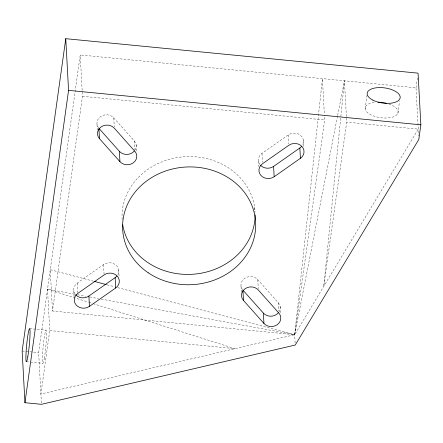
<?xml version="1.0" encoding="UTF-8"?>
<svg xmlns="http://www.w3.org/2000/svg" width="443" height="443" viewBox="0 0 443 443"><rect width="100%" height="100%" fill="white"/><g stroke="black" fill="none" stroke-linecap="round" stroke-linejoin="round"><path stroke-width="0.33" stroke-dasharray="2.21 1.66" d="M346.387 116.62L344.449 80.787L323.761 286.339L346.686 122.13L346.426 117.306M295.132 342.976L294.684 334.709L322.432 78.632L324.37 114.466M41.387 402.936L38.663 352.639L80.233 54.943L416.005 87.786L418.618 136.018M74.684 294.196L47.523 289.196L49.76 330.539L40.9 393.982L294.684 334.709L418.247 129.129L346.686 122.13M337.527 116.094L294.684 334.709L52.484 311.014L82.47 96.281L80.233 54.943M101.165 299.075L294.684 334.709L324.669 119.975L324.409 115.152M365.148 108.851L367.097 94.874M397.836 113.386L399.514 101.403M416.005 87.786L417.494 77.143M337.66 115.413L344.449 80.787M74.978 293.847A9.43 8.345 -3.1 0 1 77.309 283.011L103.551 264.587A9.43 8.345 -3.1 0 1 115.512 264.715A9.43 8.345 -3.1 0 1 117.556 275.125M260.008 164.669A9.43 8.345 -3.1 0 1 262.007 153.372L288.255 134.954A9.43 8.345 -3.1 0 1 300.21 135.076A9.43 8.345 -3.1 0 1 302.253 145.487M82.47 96.281L324.669 119.975M29.587 328.573L46.1 330.19M49.76 330.539L234.973 348.658L92.903 303.588M22.15 351.022L38.663 352.639M26.37 361.704L29.808 362.042M30.495 362.108L42.882 363.321M77.398 294.695L85.549 296.195M89.619 296.948L98.451 298.571M93.661 281.222L50.247 269.671L52.484 311.014M107.018 284.777L114.36 286.732M117.7 287.618L294.684 334.709M47.523 289.196L88.301 302.132M88.96 302.336L92.249 303.383M98.545 127.889A9.43 8.345 -3.1 0 1 100.794 116.426A9.43 8.345 -3.1 0 1 113.779 117.882L134.24 140.874A9.43 8.345 -3.1 0 1 135.01 150.116M242.554 289.683A9.43 8.345 -3.1 0 1 244.796 278.215A9.43 8.345 -3.1 0 1 257.787 279.677L278.248 302.669A9.43 8.345 -3.1 0 1 279.012 311.905M303.389 140.204L303.76 147.093M288.255 134.954L288.736 143.909M280.153 306.622L280.524 313.517M278.248 302.669L278.697 310.936M262.007 153.372L262.494 162.332M258.468 161.152L258.767 166.662M254.631 207.468L254.891 212.291M257.787 279.677L258.269 288.637M241.014 286.161L241.346 292.363M136.145 144.833L136.516 151.722M134.24 140.874L134.727 149.834M113.779 117.882L114.266 126.842M118.691 269.842L119.101 277.418M97.006 124.367L97.305 129.882M103.551 264.587L104.077 274.234M77.309 283.011L77.83 292.657M73.765 290.785L74.103 296.987M122.124 219.54A66.577 58.897 -3.1 0 1 185.274 156.695A66.577 58.897 -3.1 0 1 255.074 212.125M388.882 104A16.646 7.647 7.9 0 1 394.237 116.487A16.646 7.647 7.9 0 1 368.194 113.142A16.646 7.647 7.9 0 1 375.592 102.289M44.294 358.465A16.646 1.323 -84.4 0 0 46.393 330.749A16.646 1.323 -84.4 0 0 42.794 351.05A16.646 1.323 -84.4 0 0 44.294 358.465"/><path stroke-width="0.66" d="M65.763 38.685L22.15 351.022L24.946 402.698L41.465 404.315L295.243 345.042L418.807 139.467L420.85 124.826L418.054 73.145L65.763 38.685L68.56 90.361L24.946 402.698M75.67 294.745A9.43 8.345 -3.1 0 0 88.905 296.04L115.147 277.617A9.43 8.345 -3.1 0 0 116.874 276.044M260.761 165.521A9.43 8.345 -3.1 0 0 273.602 166.402L299.85 147.979A9.43 8.345 -3.1 0 0 301.578 146.406M89.464 306.373L115.706 287.956A9.43 8.345 -3.1 0 0 117.345 276.222A9.43 8.345 -3.1 0 0 104.111 274.926L77.868 293.344A9.43 8.345 -3.1 0 0 76.229 305.077A9.43 8.345 -3.1 0 0 89.464 306.373L88.905 296.04M274.162 176.735L300.409 158.317A9.43 8.345 -3.1 0 0 302.048 146.583A9.43 8.345 -3.1 0 0 288.814 145.287L262.566 163.711A9.43 8.345 -3.1 0 0 260.927 175.445A9.43 8.345 -3.1 0 0 274.162 176.735L273.602 166.402M68.56 90.361L420.85 124.826M94.326 281.399L106.348 284.6M98.905 128.32L119.372 151.312L119.931 161.651A9.43 8.345 -3.1 0 0 133.166 162.941A9.43 8.345 -3.1 0 0 134.799 151.213L114.338 128.221A9.43 8.345 -3.1 0 0 101.104 126.925A9.43 8.345 -3.1 0 0 99.47 138.659L119.931 161.651M242.914 290.115L263.375 313.107L263.934 323.44A9.43 8.345 -3.1 0 0 277.168 324.736A9.43 8.345 -3.1 0 0 278.808 313.002L258.347 290.015A9.43 8.345 -3.1 0 0 245.112 288.72A9.43 8.345 -3.1 0 0 243.473 300.454L263.934 323.44M299.85 147.979L300.409 158.317M242.952 290.807L243.473 300.454M115.147 277.617L115.706 287.956M98.944 129.013L99.47 138.659M255.135 214.816A66.577 58.897 -3.1 0 1 193.375 274.2A66.577 58.897 -3.1 0 1 122.728 224.839M134.329 151.035A9.43 8.345 -3.1 0 1 119.372 151.312M278.337 312.83A9.43 8.345 -3.1 0 1 263.375 313.107M378.045 102.211A16.646 7.647 7.9 0 1 386.589 103.319M148.228 272.783A66.577 58.897 -3.1 0 0 255.063 233.184A66.577 58.897 -3.1 0 0 164.126 171.53A66.577 58.897 -3.1 0 0 148.228 272.783M372.818 100.107A16.646 7.647 7.9 0 0 399.885 98.745A16.646 7.647 7.9 0 0 378.311 87.609A16.646 7.647 7.9 0 0 372.818 100.107M27.782 356.848A16.646 1.323 -84.4 0 0 29.875 329.138A16.646 1.323 -84.4 0 0 26.281 349.433A16.646 1.323 -84.4 0 0 27.782 356.848"/></g></svg>
